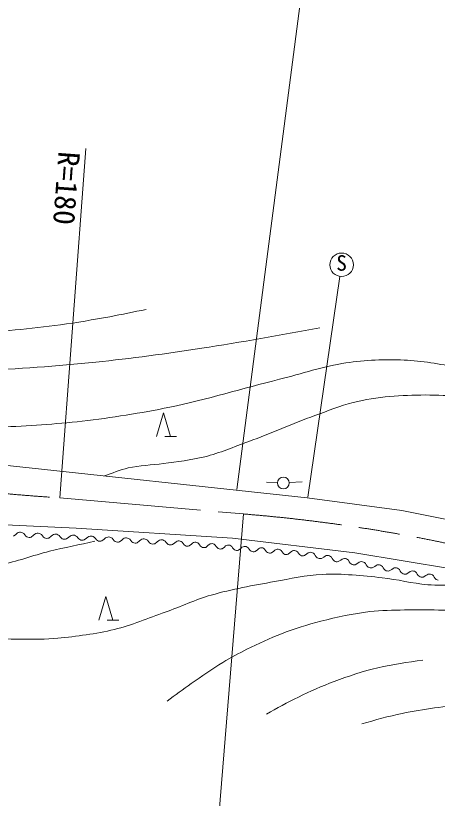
# Model space of a CAD drawing. Units: millimetres, scale not verified. Extents: x 40000 to 680000, y 20000 to 380000.
# Drawn here: x 272284 to 308143, y 265755 to 332319 of the extents above; entities that cross this region are included whole.
import ezdxf
from ezdxf.enums import TextEntityAlignment as Align

# ---------------------------------------------------------------- set-up
doc = ezdxf.new("R2010")
doc.units = ezdxf.units.MM
doc.header["$LTSCALE"] = 1000
doc.linetypes.add('CHAIN', pattern=[18.5, 12, -1.5, 3.5, -1.5])
for name, color, linetype, lineweight in [('M-BGD', 7, 'Continuous', 13), ('M-BGD-EXST', 7, 'Continuous', 13), ('M-BMK', 2, 'CHAIN', 13), ('M-STR-HTXT', 7, 'Continuous', 13)]:
    doc.layers.add(name, color=color, linetype=linetype, lineweight=lineweight)
doc.styles.add('ＭＳ ゴシック', font='')
doc.styles.get('ＭＳ ゴシック').set_extended_font_data('MS Gothic')

msp = doc.modelspace()

# ---------------------------------------------------------------- linework, layer by layer
at = {"layer": 'M-BGD'}
for p, q in [((270324, 294209), (297075, 291320)), ((297075, 291320), (305112, 290231)), ((305112, 290231), (310341, 289197)), ((268271, 289146), (277421, 288728)), ((272306, 288205), (272406, 288302)), ((272406, 288302), (272503, 288354)), ((272503, 288354), (272598, 288380)), ((272598, 288380), (272693, 288385)), ((272693, 288385), (272786, 288370)), ((272786, 288370), (272878, 288334)), ((272878, 288334), (272969, 288272)), ((272969, 288272), (273057, 288165)), ((273908, 288221), (274005, 288274)), ((274005, 288274), (274100, 288300)), ((274100, 288300), (274195, 288304)), ((274195, 288304), (274288, 288290)), ((274288, 288290), (274380, 288254)), ((274380, 288254), (274471, 288191)), ((277421, 288728), (290737, 287891)), ((272110, 288056), (272306, 288205)), ((273057, 288165), (273146, 288058)), ((273146, 288058), (273237, 287996)), ((273237, 287996), (273329, 287960)), ((273329, 287960), (273422, 287945)), ((273422, 287945), (273517, 287950)), ((273517, 287950), (273612, 287976)), ((273612, 287976), (273809, 288125)), ((273809, 288125), (273908, 288221)), ((274471, 288191), (274560, 288085)), ((274560, 288085), (274648, 287978)), ((274648, 287978), (274739, 287916)), ((274739, 287916), (274831, 287880)), ((274831, 287880), (274925, 287865)), ((274925, 287865), (275019, 287870)), ((275019, 287870), (275114, 287895)), ((275114, 287895), (275311, 288044)), ((275311, 288044), (275410, 288141)), ((275410, 288141), (275507, 288193)), ((275507, 288193), (275603, 288219)), ((275603, 288219), (275697, 288224)), ((275697, 288224), (275790, 288209)), ((275790, 288209), (275883, 288173)), ((275883, 288173), (275973, 288111)), ((275973, 288111), (276062, 288004)), ((276062, 288004), (276150, 287898)), ((276150, 287898), (276241, 287835)), ((276241, 287835), (276333, 287799)), ((276333, 287799), (276427, 287784)), ((276427, 287784), (276521, 287789)), ((276521, 287789), (276617, 287815)), ((276617, 287815), (276813, 287964)), ((276813, 287964), (276912, 288060)), ((276912, 288060), (277009, 288113)), ((277009, 288113), (277105, 288139)), ((277105, 288139), (277199, 288144)), ((277199, 288144), (277293, 288129)), ((277293, 288129), (277385, 288093)), ((277385, 288093), (277476, 288030)), ((277476, 288030), (277564, 287924)), ((277564, 287924), (277653, 287817)), ((277653, 287817), (277743, 287755)), ((277743, 287755), (277836, 287719)), ((277836, 287719), (277929, 287704)), ((277929, 287704), (278023, 287709)), ((278023, 287709), (278119, 287735)), ((278119, 287735), (278315, 287883)), ((278315, 287883), (278415, 287980)), ((278415, 287980), (278512, 288032)), ((278512, 288032), (278607, 288058)), ((278607, 288058), (278702, 288063)), ((278702, 288063), (278795, 288048)), ((278795, 288048), (278887, 288012)), ((278887, 288012), (278978, 287950)), ((278978, 287950), (279066, 287843)), ((279066, 287843), (279155, 287737)), ((279155, 287737), (279246, 287674)), ((279246, 287674), (279338, 287638)), ((279338, 287638), (279431, 287623)), ((279431, 287623), (279526, 287628)), ((279526, 287628), (279621, 287654)), ((279621, 287654), (279817, 287803)), ((279817, 287803), (279917, 287900)), ((279917, 287900), (280014, 287952)), ((280014, 287952), (280109, 287978)), ((280109, 287978), (280204, 287983)), ((280204, 287983), (280297, 287968)), ((280297, 287968), (280389, 287932)), ((280389, 287932), (280480, 287869)), ((280480, 287869), (280569, 287763)), ((280569, 287763), (280657, 287656)), ((280657, 287656), (280748, 287594)), ((280748, 287594), (280840, 287558)), ((281028, 287548), (281123, 287574)), ((281123, 287574), (281320, 287723)), ((281320, 287723), (281419, 287819)), ((281419, 287819), (281516, 287872)), ((281516, 287872), (281612, 287897)), ((281612, 287897), (281706, 287902)), ((281706, 287902), (281799, 287887)), ((281799, 287887), (281892, 287851)), ((281892, 287851), (281982, 287789)), ((281982, 287789), (282071, 287682)), ((282071, 287682), (282159, 287576)), ((282159, 287576), (282250, 287513)), ((282626, 287493), (282822, 287642)), ((282822, 287642), (282921, 287739)), ((282921, 287739), (283018, 287791)), ((283018, 287791), (283114, 287817)), ((283114, 287817), (283208, 287822)), ((283208, 287822), (283302, 287807)), ((283302, 287807), (283394, 287771)), ((283394, 287771), (283485, 287709)), ((283485, 287709), (283573, 287602)), ((283573, 287602), (283662, 287495)), ((284128, 287413), (284324, 287562)), ((284324, 287562), (284424, 287658)), ((284424, 287658), (284520, 287711)), ((284520, 287711), (284616, 287737)), ((284616, 287737), (284710, 287741)), ((284710, 287741), (284804, 287726)), ((284804, 287726), (284896, 287691)), ((284896, 287691), (284987, 287628)), ((284987, 287628), (285075, 287522)), ((285826, 287481), (285923, 287575)), ((285923, 287575), (286015, 287625)), ((286015, 287625), (286105, 287649)), ((286105, 287649), (286194, 287651)), ((286194, 287651), (286280, 287634)), ((286280, 287634), (286365, 287596)), ((286365, 287596), (286448, 287531)), ((290737, 287891), (301133, 286645)), ((280840, 287558), (280933, 287543)), ((280933, 287543), (281028, 287548)), ((282250, 287513), (282342, 287477)), ((282342, 287477), (282436, 287463)), ((282436, 287463), (282530, 287467)), ((282530, 287467), (282626, 287493)), ((283662, 287495), (283752, 287433)), ((283752, 287433), (283845, 287397)), ((283845, 287397), (283938, 287382)), ((283938, 287382), (284032, 287387)), ((284032, 287387), (284128, 287413)), ((285075, 287522), (285164, 287415)), ((285164, 287415), (285255, 287352)), ((285255, 287352), (285347, 287317)), ((285347, 287317), (285440, 287302)), ((285440, 287302), (285535, 287306)), ((285535, 287306), (285630, 287332)), ((285630, 287332), (285826, 287481)), ((286448, 287531), (286527, 287422)), ((286527, 287422), (286606, 287314)), ((286606, 287314), (286689, 287249)), ((286689, 287249), (286774, 287211)), ((286774, 287211), (286861, 287194)), ((286861, 287194), (286950, 287196)), ((286950, 287196), (287040, 287220)), ((287040, 287220), (287228, 287364)), ((287228, 287364), (287324, 287458)), ((287324, 287458), (287417, 287508)), ((287417, 287508), (287507, 287531)), ((287507, 287531), (287596, 287534)), ((287596, 287534), (287682, 287516)), ((287682, 287516), (287767, 287478)), ((287767, 287478), (287850, 287414)), ((287850, 287414), (287929, 287305)), ((287929, 287305), (288008, 287196)), ((288008, 287196), (288091, 287131)), ((288091, 287131), (288176, 287093)), ((288176, 287093), (288263, 287076)), ((288263, 287076), (288352, 287079)), ((288352, 287079), (288442, 287102)), ((288442, 287102), (288630, 287246)), ((288630, 287246), (288726, 287340)), ((288726, 287340), (288819, 287390)), ((288819, 287390), (288909, 287413)), ((288909, 287413), (288997, 287416)), ((288997, 287416), (289084, 287399)), ((289084, 287399), (289169, 287361)), ((289169, 287361), (289252, 287296)), ((289252, 287296), (289331, 287187)), ((289331, 287187), (289410, 287078)), ((289410, 287078), (289493, 287014)), ((289493, 287014), (289578, 286976)), ((289578, 286976), (289665, 286958)), ((289665, 286958), (289753, 286961)), ((289753, 286961), (289844, 286984)), ((289844, 286984), (290032, 287128)), ((290032, 287128), (290128, 287222)), ((290128, 287222), (290221, 287272)), ((290221, 287272), (290311, 287296)), ((290311, 287296), (290399, 287298)), ((290399, 287298), (290486, 287281)), ((290486, 287281), (290571, 287243)), ((290571, 287243), (290654, 287178)), ((290654, 287178), (290733, 287070)), ((290733, 287070), (290812, 286961)), ((290812, 286961), (290895, 286896)), ((290895, 286896), (290980, 286858)), ((291246, 286867), (291434, 287011)), ((291434, 287011), (291530, 287105)), ((291530, 287105), (291623, 287155)), ((291623, 287155), (291713, 287178)), ((291713, 287178), (291801, 287181)), ((291801, 287181), (291888, 287163)), ((291888, 287163), (291973, 287125)), ((291973, 287125), (292056, 287061)), ((292056, 287061), (292135, 286952)), ((292135, 286952), (292214, 286843)), ((292836, 286893), (292932, 286987)), ((292932, 286987), (293025, 287037)), ((293025, 287037), (293115, 287061)), ((293115, 287061), (293203, 287063)), ((293203, 287063), (293290, 287046)), ((293290, 287046), (293375, 287008)), ((293375, 287008), (293458, 286943)), ((293458, 286943), (293537, 286834)), ((294334, 286869), (294427, 286919)), ((294427, 286919), (294517, 286943)), ((294517, 286943), (294605, 286945)), ((294605, 286945), (294692, 286928)), ((294692, 286928), (294777, 286890)), ((290980, 286858), (291067, 286841)), ((291067, 286841), (291155, 286843)), ((291155, 286843), (291246, 286867)), ((292214, 286843), (292297, 286779)), ((292297, 286779), (292382, 286740)), ((292382, 286740), (292469, 286723)), ((292469, 286723), (292557, 286726)), ((292557, 286726), (292648, 286749)), ((292648, 286749), (292836, 286893)), ((293537, 286834), (293616, 286726)), ((293616, 286726), (293699, 286661)), ((293699, 286661), (293784, 286623)), ((293784, 286623), (293871, 286606)), ((293871, 286606), (293959, 286608)), ((293959, 286608), (294049, 286631)), ((294049, 286631), (294238, 286775)), ((294238, 286775), (294334, 286869)), ((294777, 286890), (294860, 286825)), ((294860, 286825), (294939, 286717)), ((294939, 286717), (295018, 286608)), ((295018, 286608), (295101, 286543)), ((295101, 286543), (295186, 286505)), ((295186, 286505), (295273, 286488)), ((295273, 286488), (295361, 286490)), ((295361, 286490), (295451, 286514)), ((295451, 286514), (295640, 286658)), ((295640, 286658), (295736, 286752)), ((295736, 286752), (295828, 286802)), ((295828, 286802), (295919, 286825)), ((295919, 286825), (296007, 286828)), ((296007, 286828), (296094, 286811)), ((296094, 286811), (296179, 286772)), ((296179, 286772), (296262, 286708)), ((296262, 286708), (296341, 286599)), ((296341, 286599), (296420, 286490)), ((296420, 286490), (296503, 286426)), ((296503, 286426), (296588, 286387)), ((296588, 286387), (296675, 286370)), ((296675, 286370), (296763, 286373)), ((296763, 286373), (296853, 286396)), ((296853, 286396), (297042, 286540)), ((297042, 286540), (297150, 286624)), ((297150, 286624), (297251, 286664)), ((297251, 286664), (297347, 286678)), ((297347, 286678), (297439, 286671)), ((297439, 286671), (297528, 286645)), ((297528, 286645), (297612, 286598)), ((297612, 286598), (297692, 286525)), ((297692, 286525), (297764, 286408)), ((297764, 286408), (297836, 286292)), ((297836, 286292), (297916, 286219)), ((298278, 286153), (298487, 286276)), ((298487, 286276), (298595, 286360)), ((298595, 286360), (298696, 286400)), ((298696, 286400), (298792, 286414)), ((298792, 286414), (298884, 286407)), ((298884, 286407), (298973, 286381)), ((298973, 286381), (299057, 286334)), ((299057, 286334), (299137, 286261)), ((299137, 286261), (299209, 286144)), ((301133, 286645), (309342, 285286)), ((297916, 286219), (298001, 286172)), ((298001, 286172), (298090, 286146)), ((298090, 286146), (298182, 286139)), ((298182, 286139), (298278, 286153)), ((299209, 286144), (299281, 286028)), ((299281, 286028), (299361, 285955)), ((299361, 285955), (299446, 285908)), ((299446, 285908), (299535, 285882)), ((299535, 285882), (299627, 285875)), ((299627, 285875), (299723, 285889)), ((299723, 285889), (299932, 286013)), ((299932, 286013), (300040, 286096)), ((300040, 286096), (300141, 286136)), ((300141, 286136), (300237, 286150)), ((300237, 286150), (300329, 286143)), ((300329, 286143), (300418, 286117)), ((300418, 286117), (300502, 286070)), ((300502, 286070), (300582, 285997)), ((300582, 285997), (300654, 285881)), ((300654, 285881), (300726, 285764)), ((300726, 285764), (300806, 285691)), ((300806, 285691), (300891, 285644)), ((300891, 285644), (300980, 285618)), ((300980, 285618), (301072, 285611)), ((301072, 285611), (301168, 285625)), ((301168, 285625), (301377, 285749)), ((301377, 285749), (301485, 285832)), ((301485, 285832), (301586, 285872)), ((301586, 285872), (301682, 285886)), ((301682, 285886), (301774, 285880)), ((301774, 285880), (301863, 285853)), ((301863, 285853), (301947, 285806)), ((301947, 285806), (302027, 285733)), ((302027, 285733), (302099, 285617)), ((302099, 285617), (302171, 285500)), ((302822, 285485), (302930, 285568)), ((302930, 285568), (303031, 285609)), ((303031, 285609), (303127, 285623)), ((303127, 285623), (303219, 285616)), ((303219, 285616), (303308, 285590)), ((303308, 285590), (303392, 285543)), ((302171, 285500), (302251, 285427)), ((302251, 285427), (302336, 285380)), ((302336, 285380), (302425, 285354)), ((302425, 285354), (302517, 285347)), ((302517, 285347), (302613, 285361)), ((302613, 285361), (302822, 285485)), ((303392, 285543), (303472, 285470)), ((303472, 285470), (303544, 285353)), ((303544, 285353), (303616, 285236)), ((303616, 285236), (303696, 285163)), ((303696, 285163), (303781, 285116)), ((303781, 285116), (303870, 285090)), ((303870, 285090), (303962, 285083)), ((303962, 285083), (304058, 285097)), ((304058, 285097), (304267, 285221)), ((304267, 285221), (304375, 285305)), ((304375, 285305), (304476, 285345)), ((304476, 285345), (304572, 285359)), ((304572, 285359), (304664, 285352)), ((304664, 285352), (304753, 285326)), ((304753, 285326), (304837, 285279)), ((304837, 285279), (304917, 285206)), ((304917, 285206), (304989, 285089)), ((304989, 285089), (305061, 284973)), ((305061, 284973), (305141, 284900)), ((305141, 284900), (305226, 284853)), ((305503, 284834), (305712, 284957)), ((305712, 284957), (305820, 285041)), ((305820, 285041), (305921, 285081)), ((305921, 285081), (306017, 285095)), ((306017, 285095), (306109, 285088)), ((306109, 285088), (306198, 285062)), ((306198, 285062), (306282, 285015)), ((306282, 285015), (306362, 284942)), ((306362, 284942), (306434, 284825)), ((305226, 284853), (305315, 284826)), ((305315, 284826), (305407, 284820)), ((305407, 284820), (305503, 284834)), ((306434, 284825), (306506, 284709)), ((306506, 284709), (306586, 284636)), ((306586, 284636), (306671, 284589)), ((306671, 284589), (306760, 284563)), ((306760, 284563), (306852, 284556)), ((306852, 284556), (306948, 284570)), ((306948, 284570), (307157, 284693)), ((307157, 284693), (307265, 284777)), ((307265, 284777), (307366, 284817)), ((307366, 284817), (307462, 284831)), ((307462, 284831), (307554, 284824)), ((307554, 284824), (307643, 284798)), ((307643, 284798), (307727, 284751)), ((307727, 284751), (307807, 284678)), ((307807, 284678), (307879, 284562)), ((307879, 284562), (307951, 284445)), ((307951, 284445), (308031, 284372)), ((308031, 284372), (308116, 284325)), ((308116, 284325), (308205, 284299))]:
    msp.add_line(p, q, dxfattribs=at)
for points, knots in [([(222755, 306512), (223441, 306491), (224127, 306464), (224812, 306449), (226710, 306406), (228608, 306405), (230506, 306371), (232037, 306344), (233569, 306330), (235099, 306270), (236585, 306213), (238069, 306113), (239553, 306022), (242673, 305832), (245791, 305603), (248911, 305403), (251579, 305231), (254245, 305025), (256916, 304903), (258244, 304842), (259573, 304766), (260902, 304787), (263392, 304826), (265878, 305038), (268361, 305240), (270942, 305450), (273521, 305690), (276088, 306030), (277492, 306217), (278888, 306463), (280282, 306716), (281316, 306903), (282343, 307126), (283373, 307332)], [0, 0, 0, 0, 1, 1, 1, 2, 2, 2, 3, 3, 3, 4, 4, 4, 5, 5, 5, 6, 6, 6, 7, 7, 7, 8, 8, 8, 9, 9, 9, 10, 10, 10, 11, 11, 11, 11]), ([(218741, 304264), (219280, 304248), (219818, 304231), (220357, 304215), (221769, 304175), (223182, 304157), (224594, 304099), (230031, 303876), (235461, 303503), (240895, 303207), (246463, 302905), (252027, 302494), (257600, 302305), (261442, 302176), (265288, 302039), (269129, 302148), (272457, 302244), (275778, 302521), (279090, 302854), (282107, 303158), (285112, 303578), (288109, 304031), (291467, 304538), (294802, 305181), (298148, 305756)], [0, 0, 0, 0, 1, 1, 1, 2, 2, 2, 3, 3, 3, 4, 4, 4, 5, 5, 5, 6, 6, 6, 7, 7, 7, 8, 8, 8, 8]), ([(247060, 297593), (247368, 297756), (247646, 297997), (247984, 298080), (249072, 298349), (250228, 298130), (251348, 298080), (254570, 297938), (257763, 297352), (260986, 297226), (264324, 297096), (267670, 297192), (271007, 297331), (273324, 297427), (275641, 297569), (277944, 297836), (280439, 298125), (282926, 298514), (285386, 299021), (288527, 299669), (291600, 300613), (294711, 301392), (296597, 301863), (298451, 302504), (300375, 302786), (302010, 303025), (303674, 303103), (305325, 303030), (306848, 302963), (308360, 302694), (309856, 302402), (311532, 302076), (313203, 301686), (314823, 301148), (316418, 300618), (317893, 299773), (319477, 299213), (321515, 298492), (323662, 298106), (325699, 297383), (327331, 296804), (328865, 295973), (330492, 295379), (332402, 294681), (334341, 294047), (336313, 293549), (337472, 293256), (338645, 292995), (339834, 292869), (341799, 292661), (343784, 292788), (345760, 292747)], [0, 0, 0, 0, 1, 1, 1, 2, 2, 2, 3, 3, 3, 4, 4, 4, 5, 5, 5, 6, 6, 6, 7, 7, 7, 8, 8, 8, 9, 9, 9, 10, 10, 10, 11, 11, 11, 12, 12, 12, 13, 13, 13, 14, 14, 14, 15, 15, 15, 16, 16, 16, 17, 17, 17, 17]), ([(279829, 293182), (280503, 293405), (281159, 293693), (281851, 293850), (282834, 294073), (283852, 294089), (284849, 294233), (286022, 294403), (287209, 294512), (288358, 294803), (289638, 295127), (290861, 295646), (292099, 296104), (293992, 296804), (295840, 297620), (297735, 298312), (298810, 298705), (299877, 299138), (300988, 299416), (302005, 299670), (303046, 299842), (304090, 299927), (306105, 300090), (308144, 300119), (310155, 299915), (311142, 299815), (312111, 299567), (313072, 299323), (314273, 299017), (315450, 298619), (316627, 298230), (318020, 297771), (319421, 297327), (320775, 296766), (322338, 296120), (323810, 295273), (325353, 294582), (327348, 293689), (329344, 292787), (331401, 292049), (332654, 291600), (333928, 291202), (335224, 290899), (336761, 290539), (338330, 290322), (339895, 290109), (341685, 289865), (343480, 289601), (345286, 289551), (348871, 289451), (352451, 289892), (356034, 290062)], [0, 0, 0, 0, 1, 1, 1, 2, 2, 2, 3, 3, 3, 4, 4, 4, 5, 5, 5, 6, 6, 6, 7, 7, 7, 8, 8, 8, 9, 9, 9, 10, 10, 10, 11, 11, 11, 12, 12, 12, 13, 13, 13, 14, 14, 14, 15, 15, 15, 16, 16, 16, 17, 17, 17, 17]), ([(218959, 285017), (220067, 285814), (221160, 286634), (222282, 287410), (223659, 288362), (224954, 289468), (226465, 290187), (227568, 290712), (228765, 291039), (229963, 291279), (231431, 291574), (232939, 291667), (234436, 291698), (235758, 291724), (237088, 291667), (238398, 291489), (239994, 291271), (241548, 290814), (243116, 290443), (245525, 289873), (247919, 289238), (250320, 288630), (253145, 287914), (255942, 287075), (258793, 286468), (260978, 286002), (263168, 285465), (265398, 285335), (267245, 285227), (269114, 285340), (270941, 285631), (272378, 285860), (273744, 286418), (275158, 286764), (276441, 287078), (277738, 287333), (279028, 287618)], [0, 0, 0, 0, 1, 1, 1, 2, 2, 2, 3, 3, 3, 4, 4, 4, 5, 5, 5, 6, 6, 6, 7, 7, 7, 8, 8, 8, 9, 9, 9, 10, 10, 10, 11, 11, 11, 12, 12, 12, 12]), ([(224187, 284363), (225167, 284867), (226090, 285500), (227127, 285874), (228257, 286282), (229450, 286546), (230647, 286652), (231427, 286722), (232218, 286660), (232994, 286559), (234057, 286421), (235089, 286109), (236132, 285862), (238992, 285185), (241808, 284324), (244683, 283713), (246291, 283371), (247930, 283193), (249540, 282864), (252257, 282310), (254915, 281486), (257639, 280971), (259362, 280645), (261108, 280456), (262844, 280215), (264539, 279980), (266229, 279699), (267933, 279541), (269552, 279392), (271177, 279304), (272802, 279286), (273821, 279275), (274843, 279285), (275858, 279379), (277477, 279528), (279100, 279736), (280680, 280122), (282157, 280484), (283568, 281078), (285002, 281586), (286314, 282052), (287581, 282650), (288918, 283039), (290675, 283550), (292486, 283861), (294286, 284189), (295638, 284436), (296991, 284741), (298364, 284805), (300061, 284884), (301763, 284692), (303453, 284514), (304751, 284378), (306023, 284036), (307323, 283922), (308133, 283850), (308949, 283883), (309763, 283864)], [0, 0, 0, 0, 1, 1, 1, 2, 2, 2, 3, 3, 3, 4, 4, 4, 5, 5, 5, 6, 6, 6, 7, 7, 7, 8, 8, 8, 9, 9, 9, 10, 10, 10, 11, 11, 11, 12, 12, 12, 13, 13, 13, 14, 14, 14, 15, 15, 15, 16, 16, 16, 17, 17, 17, 18, 18, 18, 19, 19, 19, 19]), ([(285170, 274030), (285854, 274524), (286529, 275029), (287220, 275512), (288102, 276129), (288975, 276763), (289895, 277320), (290563, 277724), (291256, 278084), (291956, 278430), (292917, 278905), (293888, 279368), (294889, 279752), (295984, 280172), (297105, 280530), (298241, 280821), (299606, 281171), (300991, 281465), (302390, 281634), (303375, 281753), (304372, 281759), (305364, 281774), (307278, 281802), (309193, 281769), (311104, 281673), (312691, 281593), (314271, 281425), (315853, 281278), (317504, 281124), (319153, 280946), (320802, 280767), (321645, 280676), (322486, 280576), (323328, 280480)], [0, 0, 0, 0, 1, 1, 1, 2, 2, 2, 3, 3, 3, 4, 4, 4, 5, 5, 5, 6, 6, 6, 7, 7, 7, 8, 8, 8, 9, 9, 9, 10, 10, 10, 11, 11, 11, 11]), ([(293603, 272916), (294509, 273400), (295397, 273921), (296322, 274368), (297318, 274850), (298330, 275305), (299366, 275693), (300583, 276148), (301821, 276561), (303084, 276866), (304344, 277170), (305641, 277300), (306919, 277517)], [0, 0, 0, 0, 1, 1, 1, 2, 2, 2, 3, 3, 3, 4, 4, 4, 4]), ([(301719, 272105), (302864, 272395), (303994, 272749), (305153, 272976), (306978, 273333), (308823, 273609), (310678, 273743), (312590, 273881), (314514, 273864), (316429, 273778), (318557, 273683), (320682, 273466), (322791, 273168), (325629, 272766), (328432, 272139), (331244, 271582), (334067, 271023), (336880, 270412), (339697, 269822), (342509, 269232), (345315, 268611), (348132, 268044), (350127, 267642), (352107, 267136), (354128, 266894), (355889, 266682), (357671, 266696), (359444, 266632), (362266, 266531), (365091, 266501), (367914, 266440), (369622, 266404), (371330, 266370), (373038, 266336), (374479, 266307), (375920, 266278), (377361, 266249)], [0, 0, 0, 0, 1, 1, 1, 2, 2, 2, 3, 3, 3, 4, 4, 4, 5, 5, 5, 6, 6, 6, 7, 7, 7, 8, 8, 8, 9, 9, 9, 10, 10, 10, 11, 11, 11, 12, 12, 12, 12])]:
    msp.add_open_spline(points, degree=3, knots=knots, dxfattribs=at)
at = {"layer": 'M-BGD-EXST'}
for p, q in [((299858, 310140), (297141, 291378)), ((284865, 298538), (284265, 296538)), ((284865, 298538), (285465, 296538)), ((285965, 296538), (284965, 296538)), ((294551, 292601), (293601, 292650)), ((295550, 292603), (296656, 292662)), ((279959, 282914), (279359, 280914)), ((279959, 282914), (280559, 280914)), ((281059, 280914), (280059, 280914))]:
    msp.add_line(p, q, dxfattribs=at)
for centre, radius in [((300001, 311130), 1000), ((295050, 292576), 500)]:
    msp.add_circle(centre, radius, dxfattribs=at)
at = {"layer": 'M-BMK'}
msp.add_line((276043, 291308), (291659, 289939), dxfattribs=at)
for centre, radius, start, end in [((288735, 483439), 192550, 262.38897, 266.22071), ((280406, 150962), 139432, 66.72336, 85.37075)]:
    msp.add_arc(centre, radius, start, end, dxfattribs=at)
at = {"layer": 'M-STR-HTXT'}
for p, q in [((291086, 292026), (297079, 337990)), ((278246, 321028), (276043, 291308)), ((291659, 289939), (289135, 259108))]:
    msp.add_line(p, q, dxfattribs=at)

# ---------------------------------------------------------------- texts
at = {"layer": 'M-BGD-EXST', "style": 'ＭＳ ゴシック'}
msp.add_text('S', height=1320, dxfattribs=at).set_placement((300001, 310230), align=Align.BOTTOM_CENTER)
at = {"layer": 'M-STR-HTXT', "style": 'ＭＳ ゴシック'}
msp.add_text('R=180', height=1833, rotation=265.761, dxfattribs=at).set_placement((275382, 320859), align=Align.BOTTOM_LEFT)

doc.saveas('drawing.dxf')
